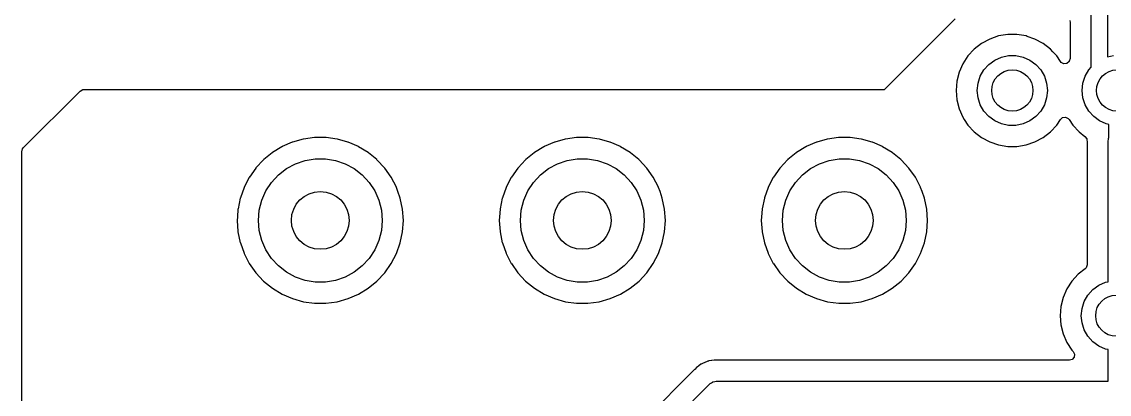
# Model space of a CAD drawing. Extents: x 4.53 to 6.71, y -5.98 to -2.05.
# Drawn here: x 4.531 to 5.568, y -4.674 to -4.318 of the extents above; entities that cross this region are included whole.
import ezdxf

# ---------------------------------------------------------------- set-up
doc = ezdxf.new("R2010")
doc.units = 0
doc.header["$MEASUREMENT"] = 0
doc.layers.add('BLACK', color=7, linetype='CONTINUOUS')

msp = doc.modelspace()

# ---------------------------------------------------------------- linework, layer by layer
at = {"layer": 'BLACK', "linetype": 'CONTINUOUS'}
for p, q in [((5.55079, -4.36167), (5.55079, -4.18755)), ((5.56654, -4.19745), (5.56654, -4.35176)), ((5.3552, -4.38128), (5.42104, -4.31545)), ((5.53032, -4.3169), (5.53077, -4.31896)), ((5.53077, -4.31896), (5.53077, -4.3532)), ((5.45403, -4.33471), (5.44624, -4.33893)), ((5.46242, -4.33183), (5.45403, -4.33471)), ((5.47116, -4.33037), (5.46242, -4.33183)), ((5.46242, -4.33183), (5.46242, -4.33183)), ((5.46242, -4.33183), (5.46242, -4.33183)), ((5.48002, -4.33037), (5.47116, -4.33037)), ((5.48877, -4.33183), (5.48002, -4.33037)), ((5.4899, -4.33222), (5.48877, -4.33183)), ((5.49715, -4.33471), (5.4899, -4.33222)), ((5.50494, -4.33893), (5.49715, -4.33471)), ((5.43924, -4.34437), (5.43324, -4.35089)), ((5.44624, -4.33893), (5.43924, -4.34437)), ((5.51194, -4.34437), (5.50494, -4.33893)), ((5.51436, -4.347), (5.51194, -4.34437)), ((5.51194, -4.34437), (5.51194, -4.34437)), ((5.51194, -4.34437), (5.51194, -4.34437)), ((5.51794, -4.35089), (5.51436, -4.347)), ((5.43324, -4.35089), (5.42839, -4.35832)), ((5.4532, -4.35899), (5.45886, -4.35488)), ((5.45886, -4.35488), (5.46525, -4.35203)), ((5.46525, -4.35203), (5.47209, -4.35058)), ((5.47209, -4.35058), (5.47909, -4.35058)), ((5.47909, -4.35058), (5.48593, -4.35203)), ((5.48593, -4.35203), (5.49232, -4.35488)), ((5.49232, -4.35488), (5.49798, -4.35899)), ((5.52144, -4.35625), (5.51794, -4.35089)), ((5.52231, -4.35726), (5.52144, -4.35625)), ((5.52485, -4.35844), (5.52231, -4.35726)), ((5.52974, -4.35625), (5.52762, -4.35806)), ((5.52996, -4.35591), (5.52974, -4.35625)), ((5.52974, -4.35625), (5.52974, -4.35625)), ((5.52998, -4.35588), (5.52996, -4.35591)), ((5.53077, -4.3532), (5.52998, -4.35588)), ((5.56654, -4.35176), (5.57209, -4.35058)), ((5.42483, -4.36643), (5.42265, -4.37502)), ((5.42839, -4.35832), (5.42483, -4.36643)), ((5.44502, -4.37025), (5.44852, -4.36419)), ((5.44852, -4.36419), (5.4532, -4.35899)), ((5.49798, -4.35899), (5.50266, -4.36419)), ((5.50266, -4.36419), (5.50616, -4.37025)), ((5.52762, -4.35806), (5.52485, -4.35844)), ((5.54502, -4.37025), (5.54852, -4.36419)), ((5.54852, -4.36419), (5.55079, -4.36167)), ((5.42265, -4.37502), (5.42192, -4.38386)), ((5.42265, -4.37502), (5.42265, -4.37502)), ((5.44213, -4.38386), (5.44286, -4.3769)), ((5.44286, -4.3769), (5.44502, -4.37025)), ((5.50616, -4.37025), (5.50832, -4.3769)), ((5.50832, -4.3769), (5.50906, -4.38386)), ((5.54213, -4.38386), (5.54286, -4.3769)), ((5.54286, -4.3769), (5.54502, -4.37025)), ((4.53198, -4.43875), (4.58639, -4.38435)), ((4.58639, -4.38435), (4.58885, -4.38301)), ((4.58885, -4.38301), (4.5899, -4.38289)), ((4.5899, -4.38289), (4.60522, -4.38289)), ((4.60522, -4.38289), (5.35058, -4.38289)), ((5.35058, -4.38289), (5.35134, -4.38299)), ((5.35134, -4.38299), (5.35154, -4.38298)), ((5.35154, -4.38298), (5.35228, -4.38291)), ((5.35154, -4.38298), (5.35154, -4.38298)), ((5.35228, -4.38291), (5.35271, -4.38289)), ((5.35271, -4.38289), (5.3532, -4.38289)), ((5.3532, -4.38289), (5.35366, -4.38279)), ((5.35366, -4.38279), (5.3537, -4.38279)), ((5.3537, -4.38279), (5.35408, -4.38261)), ((5.3537, -4.38279), (5.3537, -4.38279)), ((5.35408, -4.38261), (5.3544, -4.38234)), ((5.3544, -4.38234), (5.35441, -4.38231)), ((5.3544, -4.38234), (5.3544, -4.38234)), ((5.3544, -4.38234), (5.3544, -4.38234)), ((5.35441, -4.38231), (5.3552, -4.38128)), ((5.42192, -4.38386), (5.42265, -4.39269)), ((5.44286, -4.39082), (5.44213, -4.38386)), ((5.50906, -4.38386), (5.50832, -4.39082)), ((5.54286, -4.39082), (5.54213, -4.38386)), ((5.42265, -4.39269), (5.42265, -4.39269)), ((5.42265, -4.39269), (5.42265, -4.39269)), ((5.42265, -4.39269), (5.42483, -4.40128)), ((5.44502, -4.39747), (5.44286, -4.39082)), ((5.44852, -4.40353), (5.44502, -4.39747)), ((5.50616, -4.39747), (5.50266, -4.40353)), ((5.50832, -4.39082), (5.50616, -4.39747)), ((5.54502, -4.39747), (5.54286, -4.39082)), ((5.54852, -4.40353), (5.54502, -4.39747)), ((5.42483, -4.40128), (5.42839, -4.4094)), ((5.42839, -4.4094), (5.42973, -4.41145)), ((5.4532, -4.40873), (5.44852, -4.40353)), ((5.45886, -4.41284), (5.4532, -4.40873)), ((5.49798, -4.40873), (5.49232, -4.41284)), ((5.50266, -4.40353), (5.49798, -4.40873)), ((5.52356, -4.40966), (5.52633, -4.40928)), ((5.52633, -4.40928), (5.52887, -4.41046)), ((5.5532, -4.40873), (5.54852, -4.40353)), ((5.55886, -4.41284), (5.5532, -4.40873)), ((5.42973, -4.41145), (5.43324, -4.41682)), ((5.43324, -4.41682), (5.43923, -4.42333)), ((5.46525, -4.41568), (5.45886, -4.41284)), ((5.47209, -4.41714), (5.46525, -4.41568)), ((5.47909, -4.41714), (5.47209, -4.41714)), ((5.48593, -4.41568), (5.47909, -4.41714)), ((5.49232, -4.41284), (5.48593, -4.41568)), ((5.51194, -4.42334), (5.51794, -4.41682)), ((5.51794, -4.41682), (5.52144, -4.41147)), ((5.52144, -4.41147), (5.52356, -4.40966)), ((5.52887, -4.41046), (5.52974, -4.41147)), ((5.52974, -4.41147), (5.53324, -4.41682)), ((5.53324, -4.41682), (5.53923, -4.42333)), ((5.56525, -4.41568), (5.55886, -4.41284)), ((5.56772, -4.41621), (5.56525, -4.41568)), ((5.56772, -4.42855), (5.56772, -4.41621)), ((4.79923, -4.43027), (4.79907, -4.43032)), ((4.7994, -4.43025), (4.79923, -4.43027)), ((4.80978, -4.42882), (4.7994, -4.43025)), ((4.7994, -4.43025), (4.7994, -4.43025)), ((4.80995, -4.4288), (4.80978, -4.42882)), ((4.80978, -4.42882), (4.80978, -4.42882)), ((4.82076, -4.4288), (4.80995, -4.4288)), ((4.82093, -4.42882), (4.82076, -4.4288)), ((4.83131, -4.43025), (4.82093, -4.42882)), ((4.82093, -4.42882), (4.82093, -4.42882)), ((4.83148, -4.43027), (4.83131, -4.43025)), ((4.83131, -4.43025), (4.83131, -4.43025)), ((4.83164, -4.43032), (4.83148, -4.43027)), ((5.04923, -4.43027), (5.04907, -4.43032)), ((5.0494, -4.43025), (5.04923, -4.43027)), ((5.05978, -4.42882), (5.0494, -4.43025)), ((5.0494, -4.43025), (5.0494, -4.43025)), ((5.05995, -4.4288), (5.05978, -4.42882)), ((5.05978, -4.42882), (5.05978, -4.42882)), ((5.07076, -4.4288), (5.05995, -4.4288)), ((5.07093, -4.42882), (5.07076, -4.4288)), ((5.08131, -4.43025), (5.07093, -4.42882)), ((5.07093, -4.42882), (5.07093, -4.42882)), ((5.08148, -4.43027), (5.08131, -4.43025)), ((5.08131, -4.43025), (5.08131, -4.43025)), ((5.08164, -4.43032), (5.08148, -4.43027)), ((5.29923, -4.43027), (5.29907, -4.43032)), ((5.2994, -4.43025), (5.29923, -4.43027)), ((5.30978, -4.42882), (5.2994, -4.43025)), ((5.2994, -4.43025), (5.2994, -4.43025)), ((5.30995, -4.4288), (5.30978, -4.42882)), ((5.30978, -4.42882), (5.30978, -4.42882)), ((5.32076, -4.4288), (5.30995, -4.4288)), ((5.32093, -4.42882), (5.32076, -4.4288)), ((5.33131, -4.43025), (5.32093, -4.42882)), ((5.32093, -4.42882), (5.32093, -4.42882)), ((5.33148, -4.43027), (5.33131, -4.43025)), ((5.33131, -4.43025), (5.33131, -4.43025)), ((5.33164, -4.43032), (5.33148, -4.43027)), ((5.43923, -4.42333), (5.43924, -4.42334)), ((5.43924, -4.42334), (5.44624, -4.42879)), ((5.44624, -4.42879), (5.44624, -4.42879)), ((5.44624, -4.42879), (5.45403, -4.43301)), ((5.49715, -4.43301), (5.50494, -4.42879)), ((5.50494, -4.42879), (5.51194, -4.42334)), ((5.53923, -4.42333), (5.53924, -4.42334)), ((5.53924, -4.42334), (5.54492, -4.42776)), ((5.54492, -4.42776), (5.54655, -4.43003)), ((5.54655, -4.43003), (5.54682, -4.43137)), ((5.56722, -4.43068), (5.56737, -4.42937)), ((5.56737, -4.42937), (5.56761, -4.42899)), ((5.56761, -4.42899), (5.56771, -4.42856)), ((5.56771, -4.42856), (5.56772, -4.42855)), ((4.53053, -4.44226), (4.53132, -4.43958)), ((4.53132, -4.43958), (4.53198, -4.43875)), ((4.77874, -4.43759), (4.76979, -4.44303)), ((4.77875, -4.43759), (4.77874, -4.43759)), ((4.77889, -4.4375), (4.77875, -4.43759)), ((4.77904, -4.43743), (4.77889, -4.4375)), ((4.77905, -4.43743), (4.77904, -4.43743)), ((4.78866, -4.43326), (4.77905, -4.43743)), ((4.78881, -4.43319), (4.78866, -4.43326)), ((4.78866, -4.43326), (4.78866, -4.43326)), ((4.78897, -4.43315), (4.78881, -4.43319)), ((4.79907, -4.43032), (4.78897, -4.43315)), ((4.78897, -4.43315), (4.78897, -4.43315)), ((4.79907, -4.43032), (4.79907, -4.43032)), ((4.84173, -4.43315), (4.83164, -4.43032)), ((4.83164, -4.43032), (4.83164, -4.43032)), ((4.8419, -4.43319), (4.84173, -4.43315)), ((4.84173, -4.43315), (4.84173, -4.43315)), ((4.84205, -4.43326), (4.8419, -4.43319)), ((4.85166, -4.43743), (4.84205, -4.43326)), ((4.84205, -4.43326), (4.84205, -4.43326)), ((4.85182, -4.4375), (4.85166, -4.43743)), ((4.85166, -4.43743), (4.85166, -4.43743)), ((4.86106, -4.44312), (4.85182, -4.4375)), ((5.02874, -4.43759), (5.01979, -4.44303)), ((5.02875, -4.43759), (5.02874, -4.43759)), ((5.02889, -4.4375), (5.02875, -4.43759)), ((5.02904, -4.43743), (5.02889, -4.4375)), ((5.02905, -4.43743), (5.02904, -4.43743)), ((5.03866, -4.43326), (5.02905, -4.43743)), ((5.03881, -4.43319), (5.03866, -4.43326)), ((5.03866, -4.43326), (5.03866, -4.43326)), ((5.03897, -4.43315), (5.03881, -4.43319)), ((5.04907, -4.43032), (5.03897, -4.43315)), ((5.03897, -4.43315), (5.03897, -4.43315)), ((5.04907, -4.43032), (5.04907, -4.43032)), ((5.09173, -4.43315), (5.08164, -4.43032)), ((5.08164, -4.43032), (5.08164, -4.43032)), ((5.0919, -4.43319), (5.09173, -4.43315)), ((5.09173, -4.43315), (5.09173, -4.43315)), ((5.09205, -4.43326), (5.0919, -4.43319)), ((5.10166, -4.43743), (5.09205, -4.43326)), ((5.09205, -4.43326), (5.09205, -4.43326)), ((5.10182, -4.4375), (5.10166, -4.43743)), ((5.10166, -4.43743), (5.10166, -4.43743)), ((5.11106, -4.44312), (5.10182, -4.4375)), ((5.27874, -4.43759), (5.26979, -4.44303)), ((5.27875, -4.43759), (5.27874, -4.43759)), ((5.27889, -4.4375), (5.27875, -4.43759)), ((5.27904, -4.43743), (5.27889, -4.4375)), ((5.27905, -4.43743), (5.27904, -4.43743)), ((5.28866, -4.43326), (5.27905, -4.43743)), ((5.28881, -4.43319), (5.28866, -4.43326)), ((5.28866, -4.43326), (5.28866, -4.43326)), ((5.28897, -4.43315), (5.28881, -4.43319)), ((5.29907, -4.43032), (5.28897, -4.43315)), ((5.28897, -4.43315), (5.28897, -4.43315)), ((5.29907, -4.43032), (5.29907, -4.43032)), ((5.34173, -4.43315), (5.33164, -4.43032)), ((5.33164, -4.43032), (5.33164, -4.43032)), ((5.3419, -4.43319), (5.34173, -4.43315)), ((5.34173, -4.43315), (5.34173, -4.43315)), ((5.34205, -4.43326), (5.3419, -4.43319)), ((5.35166, -4.43743), (5.34205, -4.43326)), ((5.34205, -4.43326), (5.34205, -4.43326)), ((5.35182, -4.4375), (5.35166, -4.43743)), ((5.35166, -4.43743), (5.35166, -4.43743)), ((5.36106, -4.44312), (5.35182, -4.4375)), ((5.45403, -4.43301), (5.46242, -4.43588)), ((5.46242, -4.43588), (5.47116, -4.43734)), ((5.47116, -4.43734), (5.47116, -4.43734)), ((5.47116, -4.43734), (5.48002, -4.43734)), ((5.48002, -4.43734), (5.48877, -4.43588)), ((5.48002, -4.43734), (5.48002, -4.43734)), ((5.48877, -4.43588), (5.49715, -4.43301)), ((5.54682, -4.43137), (5.5469, -4.43266)), ((5.5469, -4.43266), (5.54691, -4.43296)), ((5.54691, -4.43296), (5.54691, -4.55033)), ((5.56693, -4.43197), (5.56722, -4.43068)), ((5.56693, -4.56647), (5.56693, -4.43197)), ((4.53053, -4.50787), (4.53053, -4.44226)), ((4.76114, -4.45007), (4.75399, -4.45773)), ((4.76126, -4.44995), (4.76114, -4.45007)), ((4.76114, -4.45007), (4.76114, -4.45007)), ((4.76139, -4.44984), (4.76126, -4.44995)), ((4.76952, -4.44323), (4.76139, -4.44984)), ((4.76139, -4.44984), (4.76139, -4.44984)), ((4.76965, -4.44312), (4.76952, -4.44323)), ((4.76952, -4.44323), (4.76952, -4.44323)), ((4.76979, -4.44303), (4.76965, -4.44312)), ((4.76979, -4.44303), (4.76979, -4.44303)), ((4.79163, -4.45379), (4.80086, -4.45063)), ((4.80086, -4.45063), (4.81048, -4.44902)), ((4.81048, -4.44902), (4.82023, -4.44902)), ((4.82023, -4.44902), (4.82985, -4.45063)), ((4.82985, -4.45063), (4.83908, -4.45379)), ((4.86119, -4.44323), (4.86106, -4.44312)), ((4.86932, -4.44984), (4.86119, -4.44323)), ((4.86119, -4.44323), (4.86119, -4.44323)), ((4.86945, -4.44995), (4.86932, -4.44984)), ((4.87684, -4.45785), (4.86945, -4.44995)), ((5.01114, -4.45007), (5.00399, -4.45773)), ((5.01126, -4.44995), (5.01114, -4.45007)), ((5.01114, -4.45007), (5.01114, -4.45007)), ((5.01139, -4.44984), (5.01126, -4.44995)), ((5.01952, -4.44323), (5.01139, -4.44984)), ((5.01139, -4.44984), (5.01139, -4.44984)), ((5.01965, -4.44312), (5.01952, -4.44323)), ((5.01952, -4.44323), (5.01952, -4.44323)), ((5.01979, -4.44303), (5.01965, -4.44312)), ((5.01979, -4.44303), (5.01979, -4.44303)), ((5.04163, -4.45379), (5.05086, -4.45063)), ((5.05086, -4.45063), (5.06048, -4.44902)), ((5.06048, -4.44902), (5.07023, -4.44902)), ((5.07023, -4.44902), (5.07985, -4.45063)), ((5.07985, -4.45063), (5.08908, -4.45379)), ((5.11119, -4.44323), (5.11106, -4.44312)), ((5.11932, -4.44984), (5.11119, -4.44323)), ((5.11119, -4.44323), (5.11119, -4.44323)), ((5.11945, -4.44995), (5.11932, -4.44984)), ((5.12684, -4.45785), (5.11945, -4.44995)), ((5.26114, -4.45007), (5.25399, -4.45773)), ((5.26126, -4.44995), (5.26114, -4.45007)), ((5.26114, -4.45007), (5.26114, -4.45007)), ((5.26139, -4.44984), (5.26126, -4.44995)), ((5.26952, -4.44323), (5.26139, -4.44984)), ((5.26139, -4.44984), (5.26139, -4.44984)), ((5.26965, -4.44312), (5.26952, -4.44323)), ((5.26952, -4.44323), (5.26952, -4.44323)), ((5.26979, -4.44303), (5.26965, -4.44312)), ((5.26979, -4.44303), (5.26979, -4.44303)), ((5.29163, -4.45379), (5.30086, -4.45063)), ((5.30086, -4.45063), (5.31048, -4.44902)), ((5.31048, -4.44902), (5.32023, -4.44902)), ((5.32023, -4.44902), (5.32985, -4.45063)), ((5.32985, -4.45063), (5.33908, -4.45379)), ((5.36119, -4.44323), (5.36106, -4.44312)), ((5.36932, -4.44984), (5.36119, -4.44323)), ((5.36119, -4.44323), (5.36119, -4.44323)), ((5.36945, -4.44995), (5.36932, -4.44984)), ((5.37684, -4.45785), (5.36945, -4.44995)), ((4.75377, -4.45799), (4.74773, -4.46655)), ((4.75387, -4.45785), (4.75377, -4.45799)), ((4.75377, -4.45799), (4.75377, -4.45799)), ((4.75399, -4.45773), (4.75387, -4.45785)), ((4.75399, -4.45773), (4.75399, -4.45773)), ((4.77536, -4.46443), (4.78305, -4.45844)), ((4.78305, -4.45844), (4.79163, -4.45379)), ((4.83908, -4.45379), (4.84765, -4.45844)), ((4.84765, -4.45844), (4.85535, -4.46443)), ((4.88308, -4.46669), (4.87684, -4.45785)), ((5.00377, -4.45799), (4.99773, -4.46655)), ((5.00387, -4.45785), (5.00377, -4.45799)), ((5.00377, -4.45799), (5.00377, -4.45799)), ((5.00399, -4.45773), (5.00387, -4.45785)), ((5.00399, -4.45773), (5.00399, -4.45773)), ((5.02536, -4.46443), (5.03305, -4.45844)), ((5.03305, -4.45844), (5.04163, -4.45379)), ((5.08908, -4.45379), (5.09765, -4.45844)), ((5.09765, -4.45844), (5.10535, -4.46443)), ((5.13308, -4.46669), (5.12684, -4.45785)), ((5.25377, -4.45799), (5.24773, -4.46655)), ((5.25387, -4.45785), (5.25377, -4.45799)), ((5.25377, -4.45799), (5.25377, -4.45799)), ((5.25399, -4.45773), (5.25387, -4.45785)), ((5.25399, -4.45773), (5.25399, -4.45773)), ((5.27536, -4.46443), (5.28305, -4.45844)), ((5.28305, -4.45844), (5.29163, -4.45379)), ((5.33908, -4.45379), (5.34765, -4.45844)), ((5.34765, -4.45844), (5.35535, -4.46443)), ((5.38308, -4.46669), (5.37684, -4.45785)), ((4.74756, -4.46684), (4.74273, -4.47615)), ((4.74763, -4.46669), (4.74756, -4.46684)), ((4.74756, -4.46684), (4.74756, -4.46684)), ((4.74773, -4.46655), (4.74763, -4.46669)), ((4.74773, -4.46655), (4.74773, -4.46655)), ((4.76342, -4.47977), (4.76875, -4.4716)), ((4.76875, -4.4716), (4.77536, -4.46443)), ((4.85535, -4.46443), (4.86196, -4.4716)), ((4.86196, -4.4716), (4.86729, -4.47977)), ((4.88805, -4.4763), (4.88308, -4.46669)), ((4.99756, -4.46684), (4.99273, -4.47615)), ((4.99763, -4.46669), (4.99756, -4.46684)), ((4.99756, -4.46684), (4.99756, -4.46684)), ((4.99773, -4.46655), (4.99763, -4.46669)), ((4.99773, -4.46655), (4.99773, -4.46655)), ((5.01342, -4.47977), (5.01875, -4.4716)), ((5.01875, -4.4716), (5.02536, -4.46443)), ((5.10535, -4.46443), (5.11196, -4.4716)), ((5.11196, -4.4716), (5.11729, -4.47977)), ((5.13805, -4.4763), (5.13308, -4.46669)), ((5.24756, -4.46684), (5.24273, -4.47615)), ((5.24763, -4.46669), (5.24756, -4.46684)), ((5.24756, -4.46684), (5.24756, -4.46684)), ((5.24773, -4.46655), (5.24763, -4.46669)), ((5.24773, -4.46655), (5.24773, -4.46655)), ((5.26342, -4.47977), (5.26875, -4.4716)), ((5.26875, -4.4716), (5.27536, -4.46443)), ((5.35535, -4.46443), (5.36196, -4.4716)), ((5.36196, -4.4716), (5.36729, -4.47977)), ((5.38805, -4.4763), (5.38308, -4.46669)), ((4.7426, -4.47646), (4.73909, -4.48633)), ((4.74266, -4.4763), (4.7426, -4.47646)), ((4.7426, -4.47646), (4.7426, -4.47646)), ((4.74273, -4.47615), (4.74266, -4.4763)), ((4.74273, -4.47615), (4.74273, -4.47615)), ((4.7595, -4.4887), (4.76342, -4.47977)), ((4.86729, -4.47977), (4.87121, -4.4887)), ((4.88811, -4.47646), (4.88805, -4.4763)), ((4.88948, -4.48031), (4.88811, -4.47646)), ((4.89167, -4.48649), (4.88948, -4.48031)), ((4.9926, -4.47646), (4.98909, -4.48633)), ((4.99266, -4.4763), (4.9926, -4.47646)), ((4.9926, -4.47646), (4.9926, -4.47646)), ((4.99273, -4.47615), (4.99266, -4.4763)), ((4.99273, -4.47615), (4.99273, -4.47615)), ((5.0095, -4.4887), (5.01342, -4.47977)), ((5.11729, -4.47977), (5.12121, -4.4887)), ((5.13811, -4.47646), (5.13805, -4.4763)), ((5.13948, -4.48031), (5.13811, -4.47646)), ((5.14167, -4.48649), (5.13948, -4.48031)), ((5.2426, -4.47646), (5.23909, -4.48633)), ((5.24266, -4.4763), (5.2426, -4.47646)), ((5.2426, -4.47646), (5.2426, -4.47646)), ((5.24273, -4.47615), (5.24266, -4.4763)), ((5.24273, -4.47615), (5.24273, -4.47615)), ((5.2595, -4.4887), (5.26342, -4.47977)), ((5.36729, -4.47977), (5.37121, -4.4887)), ((5.38811, -4.47646), (5.38805, -4.4763)), ((5.38948, -4.48031), (5.38811, -4.47646)), ((5.39167, -4.48649), (5.38948, -4.48031)), ((4.739, -4.48666), (4.73687, -4.49692)), ((4.73903, -4.48649), (4.739, -4.48666)), ((4.739, -4.48666), (4.739, -4.48666)), ((4.73909, -4.48633), (4.73903, -4.48649)), ((4.73909, -4.48633), (4.73909, -4.48633)), ((4.7571, -4.49815), (4.7595, -4.4887)), ((4.87121, -4.4887), (4.8736, -4.49815)), ((4.89388, -4.49708), (4.89167, -4.48649)), ((4.989, -4.48666), (4.98687, -4.49692)), ((4.98903, -4.48649), (4.989, -4.48666)), ((4.989, -4.48666), (4.989, -4.48666)), ((4.98909, -4.48633), (4.98903, -4.48649)), ((4.98909, -4.48633), (4.98909, -4.48633)), ((5.0071, -4.49815), (5.0095, -4.4887)), ((5.12121, -4.4887), (5.1236, -4.49815)), ((5.14388, -4.49708), (5.14167, -4.48649)), ((5.239, -4.48666), (5.23687, -4.49692)), ((5.23903, -4.48649), (5.239, -4.48666)), ((5.239, -4.48666), (5.239, -4.48666)), ((5.23909, -4.48633), (5.23903, -4.48649)), ((5.23909, -4.48633), (5.23909, -4.48633)), ((5.2571, -4.49815), (5.2595, -4.4887)), ((5.37121, -4.4887), (5.3736, -4.49815)), ((5.39388, -4.49708), (5.39167, -4.48649)), ((4.73682, -4.49725), (4.73632, -4.50453)), ((4.73683, -4.49708), (4.73682, -4.49725)), ((4.73682, -4.49725), (4.73682, -4.49725)), ((4.73687, -4.49692), (4.73683, -4.49708)), ((4.73687, -4.49692), (4.73687, -4.49692)), ((4.7563, -4.50787), (4.7571, -4.49815)), ((4.8736, -4.49815), (4.87441, -4.50787)), ((4.89461, -4.50787), (4.89388, -4.49708)), ((4.98682, -4.49725), (4.98632, -4.50453)), ((4.98683, -4.49708), (4.98682, -4.49725)), ((4.98682, -4.49725), (4.98682, -4.49725)), ((4.98687, -4.49692), (4.98683, -4.49708)), ((4.98687, -4.49692), (4.98687, -4.49692)), ((5.0063, -4.50787), (5.0071, -4.49815)), ((5.1236, -4.49815), (5.12441, -4.50787)), ((5.14461, -4.50787), (5.14388, -4.49708)), ((5.23682, -4.49725), (5.23632, -4.50453)), ((5.23683, -4.49708), (5.23682, -4.49725)), ((5.23682, -4.49725), (5.23682, -4.49725)), ((5.23687, -4.49692), (5.23683, -4.49708)), ((5.23687, -4.49692), (5.23687, -4.49692)), ((5.2563, -4.50787), (5.2571, -4.49815)), ((5.3736, -4.49815), (5.37441, -4.50787)), ((5.39461, -4.50787), (5.39388, -4.49708)), ((4.53053, -4.60708), (4.53053, -4.50787)), ((4.73632, -4.50453), (4.73609, -4.50787)), ((4.73609, -4.50787), (4.73611, -4.50804)), ((4.73611, -4.50804), (4.73682, -4.51849)), ((4.7571, -4.51759), (4.7563, -4.50787)), ((4.87441, -4.50787), (4.8736, -4.51759)), ((4.89388, -4.51867), (4.89461, -4.50787)), ((4.98632, -4.50453), (4.98609, -4.50787)), ((4.98609, -4.50787), (4.98611, -4.50804)), ((4.98611, -4.50804), (4.98682, -4.51849)), ((5.0071, -4.51759), (5.0063, -4.50787)), ((5.12441, -4.50787), (5.1236, -4.51759)), ((5.14388, -4.51867), (5.14461, -4.50787)), ((5.23632, -4.50453), (5.23609, -4.50787)), ((5.23609, -4.50787), (5.23611, -4.50804)), ((5.23611, -4.50804), (5.23682, -4.51849)), ((5.2571, -4.51759), (5.2563, -4.50787)), ((5.37441, -4.50787), (5.3736, -4.51759)), ((5.39388, -4.51867), (5.39461, -4.50787)), ((4.73682, -4.51849), (4.73683, -4.51867)), ((4.73683, -4.51867), (4.73903, -4.52926)), ((4.7595, -4.52705), (4.7571, -4.51759)), ((4.8736, -4.51759), (4.87121, -4.52705)), ((4.89167, -4.52926), (4.89388, -4.51867)), ((4.98682, -4.51849), (4.98683, -4.51867)), ((4.98683, -4.51867), (4.98903, -4.52926)), ((5.0095, -4.52705), (5.0071, -4.51759)), ((5.1236, -4.51759), (5.12121, -4.52705)), ((5.14167, -4.52926), (5.14388, -4.51867)), ((5.23682, -4.51849), (5.23683, -4.51867)), ((5.23683, -4.51867), (5.23903, -4.52926)), ((5.2595, -4.52705), (5.2571, -4.51759)), ((5.3736, -4.51759), (5.37121, -4.52705)), ((5.39167, -4.52926), (5.39388, -4.51867)), ((4.73903, -4.52926), (4.73909, -4.52942)), ((4.73909, -4.52942), (4.73909, -4.52942)), ((4.73909, -4.52942), (4.7426, -4.53929)), ((4.76342, -4.53598), (4.7595, -4.52705)), ((4.87121, -4.52705), (4.86729, -4.53598)), ((4.88805, -4.53945), (4.89167, -4.52926)), ((4.98903, -4.52926), (4.98909, -4.52942)), ((4.98909, -4.52942), (4.98909, -4.52942)), ((4.98909, -4.52942), (4.9926, -4.53929)), ((5.01342, -4.53598), (5.0095, -4.52705)), ((5.12121, -4.52705), (5.11729, -4.53598)), ((5.13805, -4.53945), (5.14167, -4.52926)), ((5.23903, -4.52926), (5.23909, -4.52942)), ((5.23909, -4.52942), (5.23909, -4.52942)), ((5.23909, -4.52942), (5.2426, -4.53929)), ((5.26342, -4.53598), (5.2595, -4.52705)), ((5.37121, -4.52705), (5.36729, -4.53598)), ((5.38805, -4.53945), (5.39167, -4.52926)), ((4.7426, -4.53929), (4.7426, -4.53929)), ((4.7426, -4.53929), (4.74266, -4.53945)), ((4.74266, -4.53945), (4.74273, -4.5396)), ((4.74273, -4.5396), (4.74273, -4.5396)), ((4.74273, -4.5396), (4.74756, -4.54891)), ((4.76875, -4.54415), (4.76342, -4.53598)), ((4.77536, -4.55132), (4.76875, -4.54415)), ((4.86196, -4.54415), (4.85535, -4.55132)), ((4.86729, -4.53598), (4.86196, -4.54415)), ((4.88308, -4.54906), (4.88805, -4.53945)), ((4.9926, -4.53929), (4.9926, -4.53929)), ((4.9926, -4.53929), (4.99266, -4.53945)), ((4.99266, -4.53945), (4.99273, -4.5396)), ((4.99273, -4.5396), (4.99273, -4.5396)), ((4.99273, -4.5396), (4.99756, -4.54891)), ((5.01875, -4.54415), (5.01342, -4.53598)), ((5.02536, -4.55132), (5.01875, -4.54415)), ((5.11196, -4.54415), (5.10535, -4.55132)), ((5.11729, -4.53598), (5.11196, -4.54415)), ((5.13308, -4.54906), (5.13805, -4.53945)), ((5.2426, -4.53929), (5.2426, -4.53929)), ((5.2426, -4.53929), (5.24266, -4.53945)), ((5.24266, -4.53945), (5.24273, -4.5396)), ((5.24273, -4.5396), (5.24273, -4.5396)), ((5.24273, -4.5396), (5.24756, -4.54891)), ((5.26875, -4.54415), (5.26342, -4.53598)), ((5.27536, -4.55132), (5.26875, -4.54415)), ((5.36196, -4.54415), (5.35535, -4.55132)), ((5.36729, -4.53598), (5.36196, -4.54415)), ((5.38308, -4.54906), (5.38805, -4.53945)), ((4.74756, -4.54891), (4.74756, -4.54891)), ((4.74756, -4.54891), (4.74763, -4.54906)), ((4.74763, -4.54906), (4.75387, -4.55789)), ((4.78305, -4.55731), (4.77536, -4.55132)), ((4.85535, -4.55132), (4.84765, -4.55731)), ((4.87684, -4.55789), (4.88308, -4.54906)), ((4.99756, -4.54891), (4.99756, -4.54891)), ((4.99756, -4.54891), (4.99763, -4.54906)), ((4.99763, -4.54906), (5.00387, -4.55789)), ((5.03305, -4.55731), (5.02536, -4.55132)), ((5.10535, -4.55132), (5.09765, -4.55731)), ((5.12684, -4.55789), (5.13308, -4.54906)), ((5.24756, -4.54891), (5.24756, -4.54891)), ((5.24756, -4.54891), (5.24763, -4.54906)), ((5.24763, -4.54906), (5.25387, -4.55789)), ((5.28305, -4.55731), (5.27536, -4.55132)), ((5.35535, -4.55132), (5.34765, -4.55731)), ((5.37684, -4.55789), (5.38308, -4.54906)), ((5.545, -4.55424), (5.53846, -4.55933)), ((5.54612, -4.55301), (5.545, -4.55424)), ((5.54691, -4.55033), (5.54612, -4.55301)), ((4.75387, -4.55789), (4.76126, -4.5658)), ((4.79163, -4.56196), (4.78305, -4.55731)), ((4.80086, -4.56512), (4.79163, -4.56196)), ((4.81048, -4.56673), (4.80086, -4.56512)), ((4.82985, -4.56512), (4.82023, -4.56673)), ((4.83908, -4.56196), (4.82985, -4.56512)), ((4.84765, -4.55731), (4.83908, -4.56196)), ((4.86945, -4.5658), (4.87684, -4.55789)), ((5.00387, -4.55789), (5.01126, -4.5658)), ((5.04163, -4.56196), (5.03305, -4.55731)), ((5.05086, -4.56512), (5.04163, -4.56196)), ((5.06048, -4.56673), (5.05086, -4.56512)), ((5.07985, -4.56512), (5.07023, -4.56673)), ((5.08908, -4.56196), (5.07985, -4.56512)), ((5.09765, -4.55731), (5.08908, -4.56196)), ((5.11945, -4.5658), (5.12684, -4.55789)), ((5.25387, -4.55789), (5.26126, -4.5658)), ((5.29163, -4.56196), (5.28305, -4.55731)), ((5.30086, -4.56512), (5.29163, -4.56196)), ((5.31048, -4.56673), (5.30086, -4.56512)), ((5.32985, -4.56512), (5.32023, -4.56673)), ((5.33908, -4.56196), (5.32985, -4.56512)), ((5.34765, -4.55731), (5.33908, -4.56196)), ((5.36945, -4.5658), (5.37684, -4.55789)), ((5.53846, -4.55933), (5.53245, -4.56586)), ((4.76126, -4.5658), (4.76965, -4.57263)), ((4.76965, -4.57263), (4.77889, -4.57825)), ((4.82023, -4.56673), (4.81048, -4.56673)), ((4.85182, -4.57825), (4.86106, -4.57263)), ((4.86106, -4.57263), (4.86945, -4.5658)), ((5.01126, -4.5658), (5.01965, -4.57263)), ((5.01965, -4.57263), (5.02889, -4.57825)), ((5.07023, -4.56673), (5.06048, -4.56673)), ((5.10182, -4.57825), (5.11106, -4.57263)), ((5.11106, -4.57263), (5.11945, -4.5658)), ((5.26126, -4.5658), (5.26965, -4.57263)), ((5.26965, -4.57263), (5.27889, -4.57825)), ((5.32023, -4.56673), (5.31048, -4.56673)), ((5.35182, -4.57825), (5.36106, -4.57263)), ((5.36106, -4.57263), (5.36945, -4.5658)), ((5.5276, -4.57328), (5.52404, -4.58139)), ((5.53245, -4.56586), (5.5276, -4.57328)), ((5.54773, -4.57915), (5.55241, -4.57395)), ((5.55241, -4.57395), (5.55807, -4.56984)), ((5.55807, -4.56984), (5.56446, -4.56699)), ((5.56446, -4.56699), (5.56693, -4.56647)), ((4.77889, -4.57825), (4.78881, -4.58256)), ((4.78881, -4.58256), (4.79923, -4.58548)), ((4.79923, -4.58548), (4.80995, -4.58695)), ((4.82076, -4.58695), (4.83148, -4.58548)), ((4.83148, -4.58548), (4.8419, -4.58256)), ((4.8419, -4.58256), (4.85182, -4.57825)), ((5.02889, -4.57825), (5.03881, -4.58256)), ((5.03881, -4.58256), (5.04923, -4.58548)), ((5.04923, -4.58548), (5.05995, -4.58695)), ((5.07076, -4.58695), (5.08148, -4.58548)), ((5.08148, -4.58548), (5.0919, -4.58256)), ((5.0919, -4.58256), (5.10182, -4.57825)), ((5.27889, -4.57825), (5.28881, -4.58256)), ((5.28881, -4.58256), (5.29923, -4.58548)), ((5.29923, -4.58548), (5.30995, -4.58695)), ((5.32076, -4.58695), (5.33148, -4.58548)), ((5.33148, -4.58548), (5.3419, -4.58256)), ((5.3419, -4.58256), (5.35182, -4.57825)), ((5.52404, -4.58139), (5.52187, -4.58999)), ((5.54207, -4.59186), (5.54423, -4.58521)), ((5.54423, -4.58521), (5.54773, -4.57915)), ((4.80995, -4.58695), (4.81011, -4.58695)), ((4.81011, -4.58695), (4.82059, -4.58695)), ((4.82059, -4.58695), (4.82076, -4.58695)), ((5.05995, -4.58695), (5.06011, -4.58695)), ((5.06011, -4.58695), (5.07059, -4.58695)), ((5.07059, -4.58695), (5.07076, -4.58695)), ((5.30995, -4.58695), (5.31011, -4.58695)), ((5.31011, -4.58695), (5.32059, -4.58695)), ((5.32059, -4.58695), (5.32076, -4.58695)), ((5.52187, -4.58999), (5.52114, -4.59882)), ((5.52187, -4.58999), (5.52187, -4.58999)), ((5.54134, -4.59882), (5.54207, -4.59186)), ((5.52114, -4.59882), (5.52187, -4.60765)), ((5.54207, -4.60578), (5.54134, -4.59882)), ((5.54423, -4.61243), (5.54207, -4.60578)), ((4.53053, -4.76326), (4.53053, -4.60708)), ((5.52187, -4.60765), (5.52187, -4.60765)), ((5.52187, -4.60765), (5.52187, -4.60765)), ((5.52187, -4.60765), (5.52404, -4.61624)), ((5.52404, -4.61624), (5.5276, -4.62436)), ((5.54773, -4.61849), (5.54423, -4.61243)), ((5.5276, -4.62436), (5.5276, -4.62436)), ((5.5276, -4.62436), (5.53245, -4.63178)), ((5.55241, -4.62369), (5.54773, -4.61849)), ((5.55807, -4.6278), (5.55241, -4.62369)), ((5.53245, -4.63178), (5.53364, -4.63308)), ((5.53364, -4.63308), (5.53488, -4.63558)), ((5.53488, -4.63558), (5.53457, -4.63836)), ((5.56446, -4.63065), (5.55807, -4.6278)), ((5.56693, -4.63117), (5.56446, -4.63065)), ((5.56693, -4.64961), (5.56693, -4.63117)), ((5.17625, -4.6469), (5.17428, -4.64826)), ((5.17649, -4.64672), (5.17625, -4.6469)), ((5.17838, -4.64525), (5.17649, -4.64672)), ((5.17874, -4.64508), (5.17838, -4.64525)), ((5.17952, -4.64464), (5.17874, -4.64508)), ((5.17986, -4.64441), (5.17952, -4.64464)), ((5.18209, -4.64356), (5.17986, -4.64441)), ((5.18237, -4.64345), (5.18209, -4.64356)), ((5.18455, -4.64246), (5.18237, -4.64345)), ((5.18495, -4.64239), (5.18455, -4.64246)), ((5.18581, -4.64215), (5.18495, -4.64239)), ((5.18619, -4.64201), (5.18581, -4.64215)), ((5.18857, -4.64172), (5.18619, -4.64201)), ((5.18886, -4.64168), (5.18857, -4.64172)), ((5.19122, -4.64124), (5.18886, -4.64168)), ((5.19361, -4.64139), (5.19122, -4.64124)), ((5.19391, -4.6414), (5.19361, -4.64139)), ((5.52999, -4.6414), (5.19391, -4.6414)), ((5.53014, -4.6414), (5.52999, -4.6414)), ((5.5328, -4.64053), (5.53014, -4.6414)), ((5.53457, -4.63836), (5.5328, -4.64053)), ((5.17249, -4.65027), (4.92586, -4.8969)), ((5.17269, -4.65005), (5.17249, -4.65027)), ((5.17428, -4.64826), (5.17269, -4.65005)), ((5.56693, -4.66142), (5.56693, -4.64961)), ((4.93931, -4.91176), (5.18735, -4.66372)), ((5.18735, -4.66372), (5.18846, -4.66302)), ((5.18846, -4.66302), (5.1895, -4.6622)), ((5.1895, -4.6622), (5.18993, -4.6621)), ((5.18993, -4.6621), (5.19031, -4.66186)), ((5.19031, -4.66186), (5.19163, -4.66171)), ((5.19163, -4.66171), (5.19291, -4.66142)), ((5.19291, -4.66142), (5.56693, -4.66142))]:
    msp.add_line(p, q, dxfattribs=at)
at = {"layer": 'BLACK'}
for centre, radius in [((5.47559, -4.38386), 0.01969), ((5.57559, -4.38386), 0.01969), ((4.81535, -4.50787), 0.02756), ((5.06535, -4.50787), 0.02756), ((5.31535, -4.50787), 0.02756), ((5.5748, -4.59882), 0.01969)]:
    msp.add_circle(centre, radius, dxfattribs=at)

doc.saveas('drawing.dxf')
